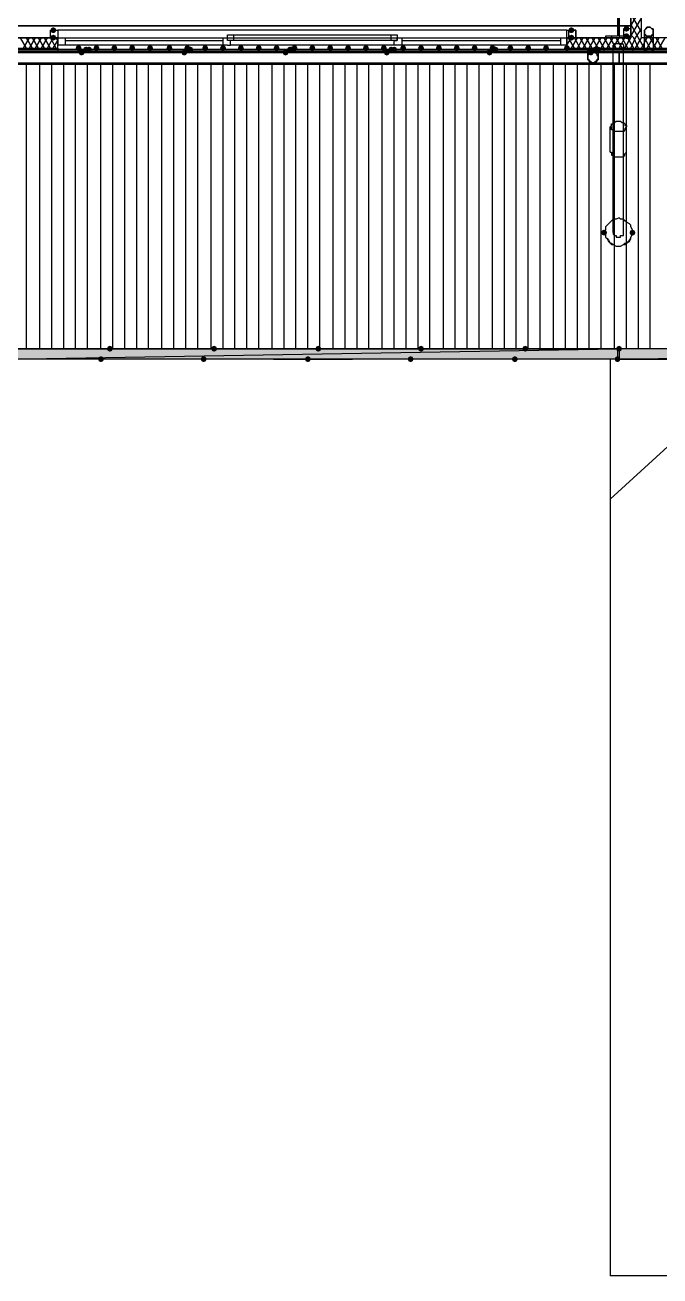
# Model space of a CAD drawing. Header units: millimetres. Extents: x 0 to 420, y 0 to 297.
# Drawn here: x 224.96 to 243.01, y 70.36 to 105.94 of the extents above; entities that cross this region are included whole.
import ezdxf

# ---------------------------------------------------------------- set-up
doc = ezdxf.new("R2010")
doc.units = ezdxf.units.MM
doc.layers.get('0').update_dxf_attribs({"linetype": 'CONTINUOUS'})

msp = doc.modelspace()

# ---------------------------------------------------------------- hatches: boundary and pattern name
at = {"true_color": 0x000007}
for points in [[(225.848333, 105.791), (225.823463, 105.731204), (225.763667, 105.706333), (225.703871, 105.731204), (225.679, 105.791), (225.703871, 105.850796), (225.763667, 105.875667), (225.823462, 105.850796)], [(240.580333, 105.791), (240.555462, 105.731204), (240.495667, 105.706333), (240.435871, 105.731204), (240.411, 105.791), (240.435871, 105.850796), (240.495667, 105.875667), (240.555462, 105.850796)], [(242.146667, 105.833333), (242.121796, 105.773538), (242.062, 105.748667), (242.002204, 105.773538), (241.977333, 105.833333), (242.002204, 105.893129), (242.062, 105.918), (242.121796, 105.893129)], [(242.146667, 105.621667), (242.121796, 105.561871), (242.062, 105.537), (242.002204, 105.561871), (241.977333, 105.621667), (242.002204, 105.681462), (242.062, 105.706333), (242.121796, 105.681463)], [(225.848333, 105.579333), (225.823463, 105.519537), (225.763667, 105.494667), (225.703871, 105.519537), (225.679, 105.579333), (225.703871, 105.639129), (225.763667, 105.664), (225.823462, 105.639129)], [(226.568, 105.283), (226.543129, 105.223204), (226.483333, 105.198333), (226.423538, 105.223204), (226.398667, 105.283), (226.423537, 105.342796), (226.483333, 105.367667), (226.543129, 105.342796)], [(227.076, 105.283), (227.051129, 105.223204), (226.991333, 105.198333), (226.931538, 105.223204), (226.906667, 105.283), (226.931537, 105.342796), (226.991333, 105.367667), (227.051129, 105.342796)], [(227.584, 105.283), (227.559129, 105.223204), (227.499333, 105.198333), (227.439538, 105.223204), (227.414667, 105.283), (227.439537, 105.342796), (227.499333, 105.367667), (227.559129, 105.342796)], [(228.092, 105.283), (228.067129, 105.223204), (228.007333, 105.198333), (227.947538, 105.223204), (227.922667, 105.283), (227.947537, 105.342796), (228.007333, 105.367667), (228.067129, 105.342796)], [(228.6, 105.283), (228.575129, 105.223204), (228.515333, 105.198333), (228.455537, 105.223204), (228.430667, 105.283), (228.455537, 105.342796), (228.515333, 105.367667), (228.575129, 105.342796)], [(229.150333, 105.283), (229.125462, 105.223204), (229.065667, 105.198333), (229.005871, 105.223204), (228.981, 105.283), (229.005871, 105.342796), (229.065667, 105.367667), (229.125462, 105.342796)], [(229.658333, 105.283), (229.633463, 105.223204), (229.573667, 105.198333), (229.513871, 105.223204), (229.489, 105.283), (229.513871, 105.342796), (229.573667, 105.367667), (229.633462, 105.342796)], [(230.166333, 105.283), (230.141462, 105.223204), (230.081667, 105.198333), (230.021871, 105.223204), (229.997, 105.283), (230.021871, 105.342796), (230.081667, 105.367667), (230.141462, 105.342796)], [(230.674333, 105.283), (230.649463, 105.223204), (230.589667, 105.198333), (230.529871, 105.223204), (230.505, 105.283), (230.529871, 105.342796), (230.589667, 105.367667), (230.649462, 105.342796)], [(231.182333, 105.283), (231.157462, 105.223204), (231.097667, 105.198333), (231.037871, 105.223204), (231.013, 105.283), (231.037871, 105.342796), (231.097667, 105.367667), (231.157462, 105.342796)], [(231.690333, 105.283), (231.665462, 105.223204), (231.605667, 105.198333), (231.545871, 105.223204), (231.521, 105.283), (231.545871, 105.342796), (231.605667, 105.367667), (231.665462, 105.342796)], [(232.198333, 105.283), (232.173463, 105.223204), (232.113667, 105.198333), (232.053871, 105.223204), (232.029, 105.283), (232.053871, 105.342796), (232.113667, 105.367667), (232.173462, 105.342796)], [(232.706333, 105.283), (232.681462, 105.223204), (232.621667, 105.198333), (232.561871, 105.223204), (232.537, 105.283), (232.561871, 105.342796), (232.621667, 105.367667), (232.681462, 105.342796)], [(233.214333, 105.283), (233.189462, 105.223204), (233.129667, 105.198333), (233.069871, 105.223204), (233.045, 105.283), (233.069871, 105.342796), (233.129667, 105.367667), (233.189462, 105.342796)], [(233.722333, 105.283), (233.697462, 105.223204), (233.637667, 105.198333), (233.577871, 105.223204), (233.553, 105.283), (233.577871, 105.342796), (233.637667, 105.367667), (233.697462, 105.342796)], [(234.230333, 105.283), (234.205462, 105.223204), (234.145667, 105.198333), (234.085871, 105.223204), (234.061, 105.283), (234.085871, 105.342796), (234.145667, 105.367667), (234.205462, 105.342796)], [(234.738333, 105.283), (234.713462, 105.223204), (234.653667, 105.198333), (234.593871, 105.223204), (234.569, 105.283), (234.593871, 105.342796), (234.653667, 105.367667), (234.713462, 105.342796)], [(235.246333, 105.283), (235.221462, 105.223204), (235.161667, 105.198333), (235.101871, 105.223204), (235.077, 105.283), (235.101871, 105.342796), (235.161667, 105.367667), (235.221462, 105.342796)], [(235.796667, 105.283), (235.771796, 105.223204), (235.712, 105.198333), (235.652204, 105.223204), (235.627333, 105.283), (235.652204, 105.342796), (235.712, 105.367667), (235.771796, 105.342796)], [(236.304667, 105.283), (236.279796, 105.223204), (236.22, 105.198333), (236.160204, 105.223204), (236.135333, 105.283), (236.160204, 105.342796), (236.22, 105.367667), (236.279796, 105.342796)], [(236.812667, 105.283), (236.787796, 105.223204), (236.728, 105.198333), (236.668204, 105.223204), (236.643333, 105.283), (236.668204, 105.342796), (236.728, 105.367667), (236.787796, 105.342796)], [(237.320667, 105.283), (237.295796, 105.223204), (237.236, 105.198333), (237.176204, 105.223204), (237.151333, 105.283), (237.176204, 105.342796), (237.236, 105.367667), (237.295796, 105.342796)], [(237.828667, 105.283), (237.803796, 105.223204), (237.744, 105.198333), (237.684204, 105.223204), (237.659333, 105.283), (237.684204, 105.342796), (237.744, 105.367667), (237.803796, 105.342796)], [(238.336667, 105.283), (238.311796, 105.223204), (238.252, 105.198333), (238.192204, 105.223204), (238.167333, 105.283), (238.192204, 105.342796), (238.252, 105.367667), (238.311796, 105.342796)], [(238.844667, 105.283), (238.819796, 105.223204), (238.76, 105.198333), (238.700204, 105.223204), (238.675333, 105.283), (238.700204, 105.342796), (238.76, 105.367667), (238.819796, 105.342796)], [(239.352667, 105.283), (239.327796, 105.223204), (239.268, 105.198333), (239.208204, 105.223204), (239.183333, 105.283), (239.208204, 105.342796), (239.268, 105.367667), (239.327796, 105.342796)], [(239.860667, 105.283), (239.835796, 105.223204), (239.776, 105.198333), (239.716204, 105.223204), (239.691333, 105.283), (239.716204, 105.342796), (239.776, 105.367667), (239.835796, 105.342796)], [(240.453333, 105.283), (240.428462, 105.223204), (240.368667, 105.198333), (240.308871, 105.223204), (240.284, 105.283), (240.308871, 105.342796), (240.368667, 105.367667), (240.428462, 105.342796)], [(240.580333, 105.579333), (240.555462, 105.519537), (240.495667, 105.494667), (240.435871, 105.519537), (240.411, 105.579333), (240.435871, 105.639129), (240.495667, 105.664), (240.555462, 105.639129)], [(241.511667, 100.033667), (241.486796, 99.973871), (241.427, 99.949), (241.367204, 99.973871), (241.342333, 100.033667), (241.367204, 100.093462), (241.427, 100.118333), (241.486796, 100.093463)], [(242.316, 100.033667), (242.291129, 99.973871), (242.231333, 99.949), (242.171538, 99.973871), (242.146667, 100.033667), (242.171537, 100.093462), (242.231333, 100.118333), (242.291129, 100.093463)]]:
    msp.add_hatch(color=0, dxfattribs=at).paths.add_polyline_path(points, flags=0)
at = {"true_color": 0x0000fe}
for points in [[(226.779667, 105.240667), (226.754796, 105.180871), (226.695, 105.156), (226.635204, 105.180871), (226.610333, 105.240667), (226.635204, 105.300462), (226.695, 105.325333), (226.754796, 105.300463)], [(226.864333, 105.240667), (226.839463, 105.180871), (226.779667, 105.156), (226.719871, 105.180871), (226.695, 105.240667), (226.719871, 105.300462), (226.779667, 105.325333), (226.839462, 105.300463)], [(226.864333, 105.240667), (226.839463, 105.180871), (226.779667, 105.156), (226.719871, 105.180871), (226.695, 105.240667), (226.719871, 105.300462), (226.779667, 105.325333), (226.839462, 105.300463)], [(229.658333, 105.240667), (229.633463, 105.180871), (229.573667, 105.156), (229.513871, 105.180871), (229.489, 105.240667), (229.513871, 105.300462), (229.573667, 105.325333), (229.633462, 105.300463)], [(229.743, 105.240667), (229.718129, 105.180871), (229.658333, 105.156), (229.598537, 105.180871), (229.573667, 105.240667), (229.598537, 105.300462), (229.658333, 105.325333), (229.718129, 105.300463)], [(229.743, 105.240667), (229.718129, 105.180871), (229.658333, 105.156), (229.598537, 105.180871), (229.573667, 105.240667), (229.598537, 105.300462), (229.658333, 105.325333), (229.718129, 105.300463)], [(232.579333, 105.240667), (232.554463, 105.180871), (232.494667, 105.156), (232.434871, 105.180871), (232.41, 105.240667), (232.434871, 105.300462), (232.494667, 105.325333), (232.554462, 105.300463)], [(232.621667, 105.240667), (232.596796, 105.180871), (232.537, 105.156), (232.477204, 105.180871), (232.452333, 105.240667), (232.477204, 105.300462), (232.537, 105.325333), (232.596796, 105.300463)], [(232.664, 105.240667), (232.639129, 105.180871), (232.579333, 105.156), (232.519538, 105.180871), (232.494667, 105.240667), (232.519537, 105.300462), (232.579333, 105.325333), (232.639129, 105.300463)], [(235.458, 105.240667), (235.433129, 105.180871), (235.373333, 105.156), (235.313538, 105.180871), (235.288667, 105.240667), (235.313537, 105.300462), (235.373333, 105.325333), (235.433129, 105.300463)], [(235.542667, 105.240667), (235.517796, 105.180871), (235.458, 105.156), (235.398204, 105.180871), (235.373333, 105.240667), (235.398204, 105.300462), (235.458, 105.325333), (235.517796, 105.300463)], [(235.542667, 105.240667), (235.517796, 105.180871), (235.458, 105.156), (235.398204, 105.180871), (235.373333, 105.240667), (235.398204, 105.300462), (235.458, 105.325333), (235.517796, 105.300463)], [(238.379, 105.240667), (238.354129, 105.180871), (238.294333, 105.156), (238.234537, 105.180871), (238.209667, 105.240667), (238.234537, 105.300462), (238.294333, 105.325333), (238.354129, 105.300463)], [(238.421333, 105.240667), (238.396462, 105.180871), (238.336667, 105.156), (238.276871, 105.180871), (238.252, 105.240667), (238.276871, 105.300462), (238.336667, 105.325333), (238.396462, 105.300463)], [(238.421333, 105.240667), (238.396462, 105.180871), (238.336667, 105.156), (238.276871, 105.180871), (238.252, 105.240667), (238.276871, 105.300462), (238.336667, 105.325333), (238.396462, 105.300463)], [(241.257667, 105.240667), (241.232796, 105.180871), (241.173, 105.156), (241.113204, 105.180871), (241.088333, 105.240667), (241.113204, 105.300462), (241.173, 105.325333), (241.232796, 105.300463)], [(241.342333, 105.240667), (241.317462, 105.180871), (241.257667, 105.156), (241.197871, 105.180871), (241.173, 105.240667), (241.197871, 105.300462), (241.257667, 105.325333), (241.317462, 105.300463)], [(241.342333, 105.240667), (241.317462, 105.180871), (241.257667, 105.156), (241.197871, 105.180871), (241.173, 105.240667), (241.197871, 105.300462), (241.257667, 105.325333), (241.317462, 105.300463)], [(226.652667, 105.156), (226.627796, 105.096204), (226.568, 105.071333), (226.508204, 105.096204), (226.483333, 105.156), (226.508204, 105.215796), (226.568, 105.240667), (226.627796, 105.215796)], [(229.573667, 105.156), (229.548796, 105.096204), (229.489, 105.071333), (229.429204, 105.096204), (229.404333, 105.156), (229.429204, 105.215796), (229.489, 105.240667), (229.548796, 105.215796)], [(232.452333, 105.156), (232.427462, 105.096204), (232.367667, 105.071333), (232.307871, 105.096204), (232.283, 105.156), (232.307871, 105.215796), (232.367667, 105.240667), (232.427462, 105.215796)], [(235.331, 105.156), (235.306129, 105.096204), (235.246333, 105.071333), (235.186538, 105.096204), (235.161667, 105.156), (235.186537, 105.215796), (235.246333, 105.240667), (235.306129, 105.215796)], [(238.252, 105.156), (238.227129, 105.096204), (238.167333, 105.071333), (238.107537, 105.096204), (238.082667, 105.156), (238.107537, 105.215796), (238.167333, 105.240667), (238.227129, 105.215796)], [(241.130667, 105.156), (241.105796, 105.096204), (241.046, 105.071333), (240.986204, 105.096204), (240.961333, 105.156), (240.986204, 105.215796), (241.046, 105.240667), (241.105796, 105.215796)], [(227.457, 96.731667), (227.432129, 96.671871), (227.372333, 96.647), (227.312537, 96.671871), (227.287667, 96.731667), (227.312537, 96.791462), (227.372333, 96.816333), (227.432129, 96.791463)], [(230.420333, 96.731667), (230.395462, 96.671871), (230.335667, 96.647), (230.275871, 96.671871), (230.251, 96.731667), (230.275871, 96.791462), (230.335667, 96.816333), (230.395462, 96.791463)], [(233.383667, 96.731667), (233.358796, 96.671871), (233.299, 96.647), (233.239204, 96.671871), (233.214333, 96.731667), (233.239204, 96.791462), (233.299, 96.816333), (233.358796, 96.791463)], [(236.304667, 96.731667), (236.279796, 96.671871), (236.22, 96.647), (236.160204, 96.671871), (236.135333, 96.731667), (236.160204, 96.791462), (236.22, 96.816333), (236.279796, 96.791463)], [(239.268, 96.731667), (239.243129, 96.671871), (239.183333, 96.647), (239.123538, 96.671871), (239.098667, 96.731667), (239.123537, 96.791462), (239.183333, 96.816333), (239.243129, 96.791463)], [(241.935, 96.731667), (241.910129, 96.671871), (241.850333, 96.647), (241.790538, 96.671871), (241.765667, 96.731667), (241.790537, 96.791462), (241.850333, 96.816333), (241.910129, 96.791463)], [(241.935, 96.731667), (241.910129, 96.671871), (241.850333, 96.647), (241.790538, 96.671871), (241.765667, 96.731667), (241.790537, 96.791462), (241.850333, 96.816333), (241.910129, 96.791463)], [(227.203, 96.435333), (227.178129, 96.375538), (227.118333, 96.350667), (227.058538, 96.375538), (227.033667, 96.435333), (227.058537, 96.495129), (227.118333, 96.52), (227.178129, 96.495129)], [(230.124, 96.435333), (230.099129, 96.375538), (230.039333, 96.350667), (229.979537, 96.375538), (229.954667, 96.435333), (229.979537, 96.495129), (230.039333, 96.52), (230.099129, 96.495129)], [(233.087333, 96.435333), (233.062462, 96.375538), (233.002667, 96.350667), (232.942871, 96.375538), (232.918, 96.435333), (232.942871, 96.495129), (233.002667, 96.52), (233.062462, 96.495129)], [(236.008333, 96.435333), (235.983462, 96.375538), (235.923667, 96.350667), (235.863871, 96.375538), (235.839, 96.435333), (235.863871, 96.495129), (235.923667, 96.52), (235.983462, 96.495129)], [(238.971667, 96.435333), (238.946796, 96.375538), (238.887, 96.350667), (238.827204, 96.375538), (238.802333, 96.435333), (238.827204, 96.495129), (238.887, 96.52), (238.946796, 96.495129)], [(241.892667, 96.435333), (241.867796, 96.375538), (241.808, 96.350667), (241.748204, 96.375538), (241.723333, 96.435333), (241.748204, 96.495129), (241.808, 96.52), (241.867796, 96.495129)]]:
    msp.add_hatch(color=0, dxfattribs=at).paths.add_polyline_path(points, flags=0)
at = {"true_color": 0x000007}
h = msp.add_hatch(color=0, dxfattribs=at)
h.paths.add_polyline_path([(381.550333, 105.156), (119.507, 105.156), (381.550333, 105.240667)], flags=0)
h.paths.add_polyline_path([(119.507, 105.156), (381.550333, 105.240667), (119.507, 105.240667)], flags=0)
h = msp.add_hatch(color=0, dxfattribs=at)
h.paths.add_polyline_path([(241.808, 96.435333), (224.451333, 96.435333), (241.808, 96.731667)], flags=0)
h.paths.add_polyline_path([(224.451333, 96.435333), (241.808, 96.731667), (224.451333, 96.731667)], flags=0)
h = msp.add_hatch(color=0, dxfattribs=at)
h.paths.add_polyline_path([(259.207, 96.435333), (241.850333, 96.435333), (259.207, 96.731667)], flags=0)
h.paths.add_polyline_path([(241.850333, 96.435333), (259.207, 96.731667), (241.850333, 96.731667)], flags=0)

# ---------------------------------------------------------------- linework, layer by layer
at = {"color": 0, "true_color": 0x000007}
for points in [[(392.938, 222.25), (258.868333, 222.25), (258.868333, 191.219667), (242.189, 191.219667), (242.189, 222.25), (108.119333, 222.25), (108.119333, 105.579333), (242.189, 105.579333), (242.189, 136.609667), (258.868333, 136.609667), (258.868333, 105.579333), (392.938, 105.579333)], [(242.189, 221.869), (242.189, 191.219667), (258.868333, 191.219667), (258.868333, 221.869), (392.557, 221.869), (392.557, 105.918), (258.868333, 105.918), (258.868333, 136.609667), (242.189, 136.609667), (242.189, 105.918), (108.500333, 105.918), (108.500333, 221.869)], [(242.189, 106.299), (241.469333, 106.299), (241.469333, 106.256667), (241.808, 106.256667), (241.808, 105.621667), (241.469333, 105.621667), (241.469333, 105.579333), (242.189, 105.579333), (242.189, 105.621667), (241.850333, 105.621667), (241.850333, 106.256667), (242.189, 106.256667)], [(225.679, 105.791), (225.890667, 105.791), (225.890667, 105.579333), (225.679, 105.579333), (225.679, 105.791), (225.890667, 105.791), (225.890667, 105.579333), (225.679, 105.579333)], [(240.368667, 105.791), (240.622667, 105.791), (240.622667, 105.579333), (240.368667, 105.579333)], [(240.411, 105.791), (240.411, 105.579333), (240.622667, 105.579333), (240.622667, 105.791)], [(242.189, 105.833333), (241.977333, 105.833333), (241.977333, 105.621667), (242.189, 105.621667), (242.189, 105.833333), (241.977333, 105.833333), (241.977333, 105.621667), (242.189, 105.621667)], [(242.824, 105.748667), (242.824, 105.791), (242.824, 105.833333), (242.781667, 105.833333), (242.739333, 105.875667), (242.697, 105.875667), (242.654667, 105.875667), (242.612333, 105.833333), (242.57, 105.791), (242.57, 105.748667), (242.57, 105.706333), (242.57, 105.664), (242.612333, 105.664), (242.612333, 105.621667), (242.654667, 105.621667), (242.697, 105.621667), (242.739333, 105.621667), (242.781667, 105.621667), (242.781667, 105.664), (242.824, 105.664), (242.824, 105.706333), (242.824, 105.748667), (242.824, 105.706333), (242.824, 105.664), (242.781667, 105.664), (242.781667, 105.621667), (242.739333, 105.621667), (242.697, 105.621667), (242.654667, 105.621667), (242.612333, 105.621667), (242.612333, 105.664), (242.57, 105.664), (242.57, 105.706333), (242.57, 105.748667), (242.57, 105.791), (242.612333, 105.833333), (242.654667, 105.875667), (242.697, 105.875667), (242.739333, 105.875667), (242.781667, 105.833333), (242.824, 105.833333), (242.824, 105.791)], [(242.57, 105.748667), (242.57, 105.791), (242.612333, 105.833333), (242.654667, 105.875667), (242.697, 105.875667), (242.739333, 105.875667), (242.781667, 105.833333), (242.824, 105.833333), (242.824, 105.791), (242.824, 105.748667), (242.824, 105.706333), (242.824, 105.664), (242.781667, 105.664), (242.781667, 105.621667), (242.739333, 105.621667), (242.697, 105.621667), (242.654667, 105.621667), (242.612333, 105.621667), (242.612333, 105.664), (242.57, 105.664), (242.57, 105.706333)], [(225.890667, 105.579333), (225.890667, 105.367667)], [(230.716667, 105.664), (230.886, 105.664), (230.886, 105.494667), (230.716667, 105.494667)], [(235.542667, 105.494667), (235.373333, 105.494667), (235.373333, 105.664), (235.542667, 105.664)], [(240.368667, 105.579333), (240.368667, 105.367667)], [(241.850333, 105.41), (241.892667, 105.41), (241.935, 105.41), (241.977333, 105.367667), (241.977333, 105.325333), (241.977333, 105.283), (241.935, 105.283), (241.935, 105.240667), (241.892667, 105.240667), (241.850333, 105.240667), (241.808, 105.240667), (241.765667, 105.240667), (241.723333, 105.240667), (241.723333, 105.283), (241.681, 105.283), (241.681, 105.325333), (241.681, 105.367667), (241.723333, 105.367667), (241.723333, 105.41), (241.765667, 105.41), (241.808, 105.41)], [(381.550333, 105.156), (119.507, 105.156), (381.550333, 105.240667)], [(119.507, 105.156), (381.550333, 105.240667), (119.507, 105.240667)], [(224.451333, 105.198333), (241.850333, 105.198333), (241.850333, 104.817333), (224.451333, 104.817333)], [(241.384667, 105.240667), (241.257667, 105.240667), (241.257667, 105.029), (241.257667, 104.986667), (241.257667, 104.944333), (241.215333, 104.944333), (241.215333, 104.902), (241.173, 104.902), (241.173, 104.859667), (241.130667, 104.859667), (241.088333, 104.859667), (241.046, 104.859667), (241.046, 104.902), (241.003667, 104.902), (241.003667, 104.944333), (240.961333, 104.944333), (240.961333, 104.986667), (240.961333, 105.029), (240.961333, 105.240667), (240.834333, 105.240667), (240.961333, 105.240667), (240.961333, 105.029), (240.961333, 104.986667), (240.961333, 104.944333), (241.003667, 104.944333), (241.003667, 104.902), (241.046, 104.902), (241.088333, 104.859667), (241.130667, 104.859667), (241.173, 104.902), (241.215333, 104.902), (241.215333, 104.944333), (241.257667, 104.986667), (241.257667, 105.029), (241.257667, 105.240667), (241.384667, 105.240667), (241.257667, 105.240667), (241.257667, 105.029), (241.257667, 104.986667), (241.257667, 104.944333), (241.215333, 104.944333), (241.215333, 104.902), (241.173, 104.902), (241.173, 104.859667), (241.130667, 104.859667), (241.088333, 104.859667), (241.046, 104.859667), (241.046, 104.902), (241.003667, 104.902), (241.003667, 104.944333), (240.961333, 104.944333), (240.961333, 104.986667), (240.961333, 105.029), (240.961333, 105.240667), (240.834333, 105.240667), (240.961333, 105.240667), (240.961333, 105.029), (240.961333, 104.986667), (240.961333, 104.944333), (241.003667, 104.944333), (241.003667, 104.902), (241.046, 104.902), (241.088333, 104.859667), (241.130667, 104.859667), (241.173, 104.902), (241.215333, 104.902), (241.215333, 104.944333), (241.257667, 104.986667), (241.257667, 105.029), (241.257667, 105.240667), (241.384667, 105.240667), (241.257667, 105.240667), (241.257667, 105.029), (241.257667, 104.986667), (241.215333, 104.944333), (241.215333, 104.902), (241.173, 104.902), (241.130667, 104.859667), (241.088333, 104.859667), (241.046, 104.902), (241.003667, 104.902), (241.003667, 104.944333), (240.961333, 104.944333), (240.961333, 104.986667), (240.961333, 105.029), (240.961333, 105.240667), (240.834333, 105.240667), (240.961333, 105.240667), (240.961333, 105.029), (240.961333, 104.986667), (240.961333, 104.944333), (241.003667, 104.944333), (241.003667, 104.902), (241.046, 104.902), (241.046, 104.859667), (241.088333, 104.859667), (241.130667, 104.859667), (241.173, 104.859667), (241.173, 104.902), (241.215333, 104.902), (241.215333, 104.944333), (241.257667, 104.944333), (241.257667, 104.986667), (241.257667, 105.029), (241.257667, 105.240667)], [(241.257667, 105.029), (241.257667, 104.986667), (241.215333, 104.944333), (241.215333, 104.902), (241.173, 104.902), (241.130667, 104.859667), (241.088333, 104.859667), (241.046, 104.902), (241.003667, 104.902), (241.003667, 104.944333), (240.961333, 104.944333), (240.961333, 104.986667), (240.961333, 105.029), (240.961333, 105.071333), (241.003667, 105.113667), (241.046, 105.156), (241.088333, 105.156), (241.130667, 105.156), (241.173, 105.156), (241.215333, 105.113667), (241.215333, 105.071333), (241.257667, 105.071333)], [(240.961333, 105.029), (240.961333, 105.071333), (241.003667, 105.113667), (241.046, 105.156), (241.088333, 105.156), (241.130667, 105.156), (241.173, 105.156), (241.215333, 105.113667), (241.215333, 105.071333), (241.257667, 105.071333), (241.257667, 105.029), (241.257667, 104.986667), (241.215333, 104.944333), (241.215333, 104.902), (241.173, 104.902), (241.130667, 104.859667), (241.088333, 104.859667), (241.046, 104.902), (241.003667, 104.902), (241.003667, 104.944333), (240.961333, 104.944333), (240.961333, 104.986667)], [(241.850333, 105.198333), (250.528667, 105.198333), (250.528667, 104.817333), (241.850333, 104.817333)], [(242.824, 105.198333), (242.781667, 105.198333), (242.739333, 105.156), (242.697, 105.156), (242.654667, 105.156), (242.654667, 105.198333), (242.612333, 105.198333), (242.57, 105.198333), (242.612333, 105.198333), (242.654667, 105.198333), (242.697, 105.198333), (242.739333, 105.198333), (242.781667, 105.198333)], [(381.550333, 97.324333), (381.550333, 96.731667), (119.507, 96.731667), (119.507, 97.324333), (119.507, 104.309333), (119.507, 104.859667), (381.550333, 104.859667), (381.550333, 104.309333)], [(241.850333, 103.208667), (241.892667, 103.208667), (241.935, 103.166333), (241.977333, 103.166333), (242.019667, 103.124), (242.019667, 103.081667), (242.062, 103.081667), (242.062, 103.039333), (242.019667, 102.997), (242.019667, 102.954667), (241.977333, 102.912333), (241.935, 102.912333), (241.892667, 102.912333), (241.850333, 102.912333), (241.808, 102.912333), (241.765667, 102.912333), (241.723333, 102.912333), (241.681, 102.912333), (241.681, 102.954667), (241.638667, 102.954667), (241.638667, 102.997), (241.638667, 103.039333), (241.596333, 103.039333), (241.638667, 103.081667), (241.638667, 103.124), (241.681, 103.124), (241.681, 103.166333), (241.723333, 103.166333), (241.765667, 103.208667), (241.808, 103.208667)], [(241.892667, 100.414667), (241.850333, 100.457), (241.765667, 100.414667), (241.681, 100.414667), (241.638667, 100.372333), (241.596333, 100.33), (241.554, 100.287667), (241.511667, 100.245333), (241.469333, 100.203), (241.469333, 100.118333), (241.427, 100.033667), (241.469333, 99.991333), (241.469333, 99.906667), (241.511667, 99.864333), (241.554, 99.822), (241.596333, 99.737333), (241.638667, 99.737333), (241.681, 99.695), (241.765667, 99.652667), (241.850333, 99.652667), (241.892667, 99.652667), (241.977333, 99.695), (242.019667, 99.737333), (242.062, 99.737333), (242.146667, 99.822), (242.189, 99.864333), (242.189, 99.906667), (242.231333, 99.991333), (242.231333, 100.033667), (242.231333, 100.118333), (242.189, 100.203), (242.189, 100.245333), (242.146667, 100.287667), (242.062, 100.33), (242.019667, 100.372333), (241.977333, 100.414667)], [(241.808, 96.731667), (241.808, 96.435333), (224.451333, 96.435333), (224.451333, 96.731667), (224.451333, 96.435333), (207.052333, 96.435333), (207.052333, 96.731667), (207.052333, 96.435333), (189.653333, 96.435333), (189.653333, 96.731667), (189.653333, 96.435333), (172.254333, 96.435333), (172.254333, 96.731667), (154.897667, 96.731667), (154.897667, 96.435333), (172.254333, 96.435333), (172.254333, 96.731667), (189.653333, 96.731667), (207.052333, 96.731667), (224.451333, 96.731667)], [(241.808, 96.435333), (224.451333, 96.435333), (241.808, 96.731667)], [(224.451333, 96.435333), (241.808, 96.731667), (224.451333, 96.731667)], [(232.029, 96.435333), (234.272667, 96.435333)], [(259.207, 96.435333), (241.850333, 96.435333), (259.207, 96.731667)], [(241.850333, 96.435333), (259.207, 96.731667), (241.850333, 96.731667)], [(259.207, 96.731667), (241.850333, 96.731667), (241.850333, 96.435333), (259.207, 96.435333)]]:
    msp.add_lwpolyline(points, close=True, dxfattribs=at)
at = {"color": 0, "true_color": 0x0000fe}
msp.add_lwpolyline([(242.189, 221.869), (108.500333, 221.869), (108.500333, 105.918), (242.189, 105.918), (242.189, 136.609667), (258.868333, 136.609667), (258.868333, 105.918), (392.557, 105.918), (392.557, 221.869), (258.868333, 221.869), (258.868333, 191.219667), (242.189, 191.219667)], close=True, dxfattribs=at)
at = {"color": 0, "true_color": 0x00002b}
msp.add_lwpolyline([(224.578333, 140.081), (224.578333, 105.579333), (242.189, 105.579333), (242.189, 140.081)], close=True, dxfattribs=at)
at = {"color": 0, "true_color": 0x000007}
for points in [[(242.189, 140.081), (242.189, 105.579333)], [(242.485333, 105.579333), (242.485333, 140.081)], [(242.189, 105.918), (242.485333, 106.426)], [(241.850333, 106.299), (241.850333, 105.579333)], [(242.485333, 105.748667), (242.189, 106.256667)], [(242.189, 105.621667), (242.485333, 106.129667)], [(233.129667, 105.791), (225.890667, 105.791), (225.890667, 105.706333)], [(233.129667, 105.791), (225.890667, 105.791), (225.890667, 105.706333)], [(225.890667, 105.706333), (225.890667, 105.579333), (233.129667, 105.579333)], [(225.890667, 105.706333), (225.890667, 105.579333), (233.129667, 105.579333)], [(240.368667, 105.706333), (240.368667, 105.791), (233.129667, 105.791)], [(240.368667, 105.706333), (240.368667, 105.791), (233.129667, 105.791)], [(233.129667, 105.579333), (240.368667, 105.579333), (240.368667, 105.706333)], [(233.129667, 105.579333), (240.368667, 105.579333), (240.368667, 105.706333)], [(242.400667, 105.579333), (242.189, 105.960333)], [(242.316, 105.579333), (242.485333, 105.833333)], [(242.57, 105.198333), (242.57, 105.748667)], [(242.824, 105.748667), (242.824, 105.198333)], [(225.890667, 105.579333), (223.012, 105.579333)], [(225.001667, 105.283), (224.832333, 105.579333)], [(224.917, 105.283), (225.086333, 105.579333)], [(225.171, 105.283), (225.001667, 105.579333)], [(225.086333, 105.283), (225.255667, 105.579333)], [(225.340333, 105.283), (225.171, 105.579333)], [(225.255667, 105.283), (225.425, 105.579333)], [(225.509667, 105.283), (225.340333, 105.579333)], [(225.425, 105.283), (225.594333, 105.579333)], [(225.679, 105.283), (225.509667, 105.579333)], [(225.594333, 105.283), (225.763667, 105.579333)], [(225.848333, 105.283), (225.679, 105.579333)], [(225.763667, 105.283), (225.890667, 105.494667)], [(225.890667, 105.494667), (225.848333, 105.579333)], [(225.890667, 105.283), (225.890667, 105.367667), (225.890667, 105.579333)], [(225.890667, 105.579333), (240.368667, 105.579333)], [(225.890667, 105.579333), (226.102333, 105.579333), (226.102333, 105.367667), (225.890667, 105.367667)], [(225.890667, 105.283), (225.890667, 105.367667)], [(226.102333, 105.579333), (230.589667, 105.579333)], [(226.102333, 105.494667), (230.589667, 105.494667)], [(230.589667, 105.367667), (226.102333, 105.367667)], [(230.716667, 105.367667), (230.589667, 105.367667), (230.589667, 105.579333), (230.716667, 105.579333)], [(230.716667, 105.367667), (230.801333, 105.367667), (230.801333, 105.494667), (230.716667, 105.494667), (230.716667, 105.579333)], [(235.458, 105.367667), (230.801333, 105.367667)], [(230.886, 105.664), (235.373333, 105.664)], [(230.886, 105.664), (235.373333, 105.664)], [(230.886, 105.579333), (235.373333, 105.579333)], [(235.373333, 105.494667), (230.886, 105.494667)], [(235.585, 105.367667), (235.458, 105.367667), (235.458, 105.494667), (235.542667, 105.494667), (235.542667, 105.579333), (235.585, 105.579333)], [(235.585, 105.579333), (235.669667, 105.579333), (235.669667, 105.367667), (235.585, 105.367667)], [(235.669667, 105.579333), (240.199333, 105.579333)], [(235.669667, 105.494667), (240.199333, 105.494667)], [(240.199333, 105.367667), (235.669667, 105.367667)], [(240.368667, 105.367667), (240.199333, 105.367667), (240.199333, 105.579333), (240.368667, 105.579333)], [(240.368667, 105.367667), (240.495667, 105.579333)], [(240.368667, 105.283), (240.368667, 105.367667), (240.368667, 105.579333)], [(242.189, 105.579333), (240.368667, 105.579333)], [(240.368667, 105.283), (240.368667, 105.367667)], [(240.411, 105.283), (240.368667, 105.325333)], [(240.580333, 105.283), (240.411, 105.579333)], [(240.495667, 105.283), (240.665, 105.579333)], [(240.749667, 105.283), (240.580333, 105.579333)], [(240.665, 105.283), (240.834333, 105.579333)], [(240.919, 105.283), (240.749667, 105.579333)], [(240.834333, 105.283), (241.003667, 105.579333)], [(241.088333, 105.283), (240.919, 105.579333)], [(241.003667, 105.283), (241.173, 105.579333)], [(241.257667, 105.283), (241.088333, 105.579333)], [(241.173, 105.283), (241.342333, 105.579333)], [(241.427, 105.283), (241.257667, 105.579333)], [(241.342333, 105.283), (241.511667, 105.579333)], [(241.596333, 105.283), (241.427, 105.579333)], [(241.469333, 105.621667), (241.469333, 105.579333)], [(241.511667, 105.283), (241.681, 105.579333)], [(241.765667, 105.283), (241.596333, 105.579333)], [(241.638667, 105.621667), (241.638667, 105.579333)], [(241.681, 105.283), (241.850333, 105.579333)], [(241.681, 100.033667), (241.681, 105.325333)], [(241.935, 105.283), (241.765667, 105.579333)], [(241.850333, 105.283), (242.019667, 105.579333)], [(242.104333, 105.283), (241.935, 105.579333)], [(241.977333, 100.033667), (241.977333, 105.325333)], [(242.019667, 105.621667), (242.019667, 105.579333)], [(242.019667, 105.283), (242.189, 105.579333)], [(242.273667, 105.283), (242.104333, 105.579333)], [(242.273667, 105.579333), (242.189, 105.664)], [(242.189, 105.621667), (242.189, 105.579333)], [(242.189, 105.283), (242.316, 105.579333)], [(242.400667, 105.283), (242.273667, 105.579333)], [(242.316, 105.283), (242.485333, 105.579333)], [(242.57, 105.283), (242.400667, 105.579333)], [(242.485333, 105.283), (242.654667, 105.579333)], [(243.289667, 105.579333), (242.485333, 105.579333)], [(242.739333, 105.283), (242.57, 105.579333)], [(242.654667, 105.283), (242.824, 105.579333)], [(242.908667, 105.283), (242.739333, 105.579333)], [(242.824, 105.283), (242.993333, 105.579333)], [(243.078, 105.283), (242.908667, 105.579333)], [(242.993333, 105.283), (243.162667, 105.579333)], [(381.846667, 105.240667), (119.507, 105.240667), (381.846667, 105.240667), (119.507, 105.240667)], [(381.550333, 105.240667), (119.507, 105.240667)], [(381.804333, 105.240667), (381.550333, 105.240667), (119.507, 105.240667)], [(381.846667, 105.240667), (119.507, 105.240667), (119.507, 105.156)], [(119.507, 105.156), (381.550333, 105.156)], [(223.012, 105.283), (225.890667, 105.283)], [(225.890667, 105.283), (225.890667, 105.198333), (240.368667, 105.198333), (240.368667, 105.283)], [(240.368667, 105.283), (243.289667, 105.283)], [(241.427, 105.198333), (241.427, 105.283), (241.469333, 105.283), (241.511667, 105.283), (241.554, 105.283), (241.596333, 105.283), (241.638667, 105.283), (241.681, 105.283), (241.765667, 105.283), (241.850333, 105.283), (241.892667, 105.283), (241.977333, 105.283), (242.019667, 105.283), (242.062, 105.283), (242.146667, 105.283), (242.189, 105.283), (242.231333, 105.283), (242.231333, 105.198333)], [(241.427, 105.198333), (241.469333, 105.198333), (241.511667, 105.198333), (241.554, 105.198333), (241.596333, 105.198333), (241.638667, 105.198333), (241.681, 105.198333), (241.765667, 105.198333), (241.850333, 105.198333), (241.892667, 105.198333), (241.977333, 105.198333), (242.019667, 105.198333), (242.062, 105.198333), (242.146667, 105.198333), (242.189, 105.198333), (242.231333, 105.198333)], [(241.596333, 102.319667), (241.596333, 103.039333)], [(242.062, 102.319667), (242.062, 103.039333)], [(241.596333, 102.319667), (241.638667, 102.319667), (241.638667, 102.277333), (241.638667, 102.235), (241.681, 102.235), (241.681, 102.192667), (241.723333, 102.192667), (241.765667, 102.192667), (241.808, 102.192667), (241.850333, 102.192667), (241.892667, 102.192667), (241.935, 102.192667), (241.977333, 102.192667), (242.019667, 102.235), (242.019667, 102.277333), (242.062, 102.319667)], [(241.427, 100.033667), (241.469333, 99.991333), (241.469333, 99.906667), (241.511667, 99.864333), (241.554, 99.779667), (241.596333, 99.737333), (241.638667, 99.695), (241.681, 99.695), (241.765667, 99.652667), (241.850333, 99.652667), (241.892667, 99.652667), (241.977333, 99.695), (242.019667, 99.695), (242.062, 99.737333), (242.146667, 99.779667), (242.189, 99.864333), (242.189, 99.906667), (242.231333, 99.991333), (242.231333, 100.033667)], [(241.681, 100.033667), (241.681, 99.991333), (241.723333, 99.949), (241.765667, 99.949), (241.765667, 99.906667), (241.808, 99.906667), (241.850333, 99.906667), (241.892667, 99.906667), (241.892667, 99.949), (241.935, 99.949), (241.977333, 99.949), (241.977333, 99.991333), (241.977333, 100.033667)], [(241.808, 96.731667), (224.451333, 96.731667)], [(234.272667, 96.435333), (232.029, 96.435333)], [(250.317, 70.358), (250.317, 96.435333), (241.596333, 96.435333), (241.596333, 70.358)], [(245.956667, 96.435333), (241.596333, 92.456)], [(259.207, 96.731667), (241.850333, 96.731667)], [(250.317, 70.358), (241.596333, 70.358)]]:
    msp.add_lwpolyline(points, dxfattribs=at)
at = {"color": 0, "true_color": 0x0000fd}
for points in [[(225.001667, 96.731667), (225.001667, 104.859667)], [(225.382667, 96.731667), (225.382667, 104.859667)], [(225.721333, 96.731667), (225.721333, 104.859667)], [(226.06, 96.731667), (226.06, 104.859667)], [(226.398667, 96.731667), (226.398667, 104.859667)], [(226.737333, 96.731667), (226.737333, 104.859667)], [(227.118333, 96.731667), (227.118333, 104.859667)], [(227.457, 96.731667), (227.457, 104.859667)], [(227.795667, 96.731667), (227.795667, 104.859667)], [(228.134333, 96.731667), (228.134333, 104.859667)], [(228.473, 96.731667), (228.473, 104.859667)], [(228.854, 96.731667), (228.854, 104.859667)], [(229.192667, 96.731667), (229.192667, 104.859667)], [(229.531333, 96.731667), (229.531333, 104.859667)], [(229.87, 96.731667), (229.87, 104.859667)], [(230.251, 96.731667), (230.251, 104.859667)], [(230.589667, 96.731667), (230.589667, 104.859667)], [(230.928333, 96.731667), (230.928333, 104.859667)], [(231.267, 96.731667), (231.267, 104.859667)], [(231.605667, 96.731667), (231.605667, 104.859667)], [(231.986667, 96.731667), (231.986667, 104.859667)], [(232.325333, 96.731667), (232.325333, 104.859667)], [(232.664, 96.731667), (232.664, 104.859667)], [(233.002667, 96.731667), (233.002667, 104.859667)], [(233.341333, 96.731667), (233.341333, 104.859667)], [(233.722333, 96.731667), (233.722333, 104.859667)], [(234.061, 96.731667), (234.061, 104.859667)], [(234.399667, 96.731667), (234.399667, 104.859667)], [(234.738333, 96.731667), (234.738333, 104.859667)], [(235.119333, 96.731667), (235.119333, 104.859667)], [(235.458, 96.731667), (235.458, 104.859667)], [(235.796667, 96.731667), (235.796667, 104.859667)], [(236.135333, 96.731667), (236.135333, 104.859667)], [(236.474, 96.731667), (236.474, 104.859667)], [(236.855, 96.731667), (236.855, 104.859667)], [(237.193667, 96.731667), (237.193667, 104.859667)], [(237.532333, 96.731667), (237.532333, 104.859667)], [(237.871, 96.731667), (237.871, 104.859667)], [(238.252, 96.731667), (238.252, 104.859667)], [(238.590667, 96.731667), (238.590667, 104.859667)], [(238.929333, 96.731667), (238.929333, 104.859667)], [(239.268, 96.731667), (239.268, 104.859667)], [(239.606667, 96.731667), (239.606667, 104.859667)], [(239.987667, 96.731667), (239.987667, 104.859667)], [(240.326333, 96.731667), (240.326333, 104.859667)], [(240.665, 96.731667), (240.665, 104.859667)], [(241.003667, 96.731667), (241.003667, 104.859667)], [(241.342333, 96.731667), (241.342333, 104.859667)], [(241.723333, 96.731667), (241.723333, 104.859667)], [(242.062, 96.731667), (242.062, 104.859667)], [(242.400667, 96.731667), (242.400667, 104.859667)], [(242.739333, 96.731667), (242.739333, 104.859667)]]:
    msp.add_lwpolyline(points, dxfattribs=at)

doc.saveas('drawing.dxf')
